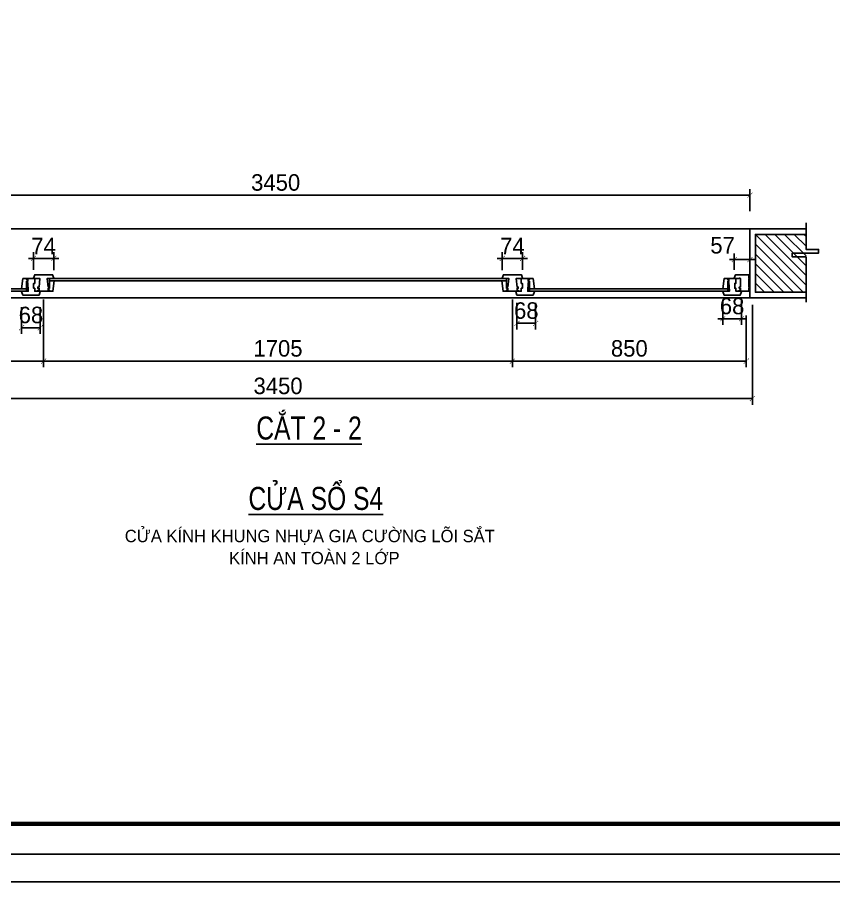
# Model space of a CAD drawing. Header units: millimetres. Extents: x -34806 to 662668, y 63228 to 99452.
# Drawn here: x 606297 to 609266, y 78156 to 81299 of the extents above; entities that cross this region are included whole.
import ezdxf

# ---------------------------------------------------------------- set-up
doc = ezdxf.new("R2010")
doc.units = ezdxf.units.MM
doc.header["$LTSCALE"] = 200
doc.header["$MEASUREMENT"] = 0
doc.header["$PDMODE"] = 3
doc.header["$PDSIZE"] = 50
doc.layers.get('0').update_dxf_attribs({"color": 95, "linetype": 'CONTINUOUS'})
doc.layers.get('DEFPOINTS').update_dxf_attribs({"linetype": 'CONTINUOUS'})
for name, color, linetype in [('8', 1, 'CONTINUOUS'), ('COT', 2, 'CONTINUOUS'), ('DIM', 1, 'CONTINUOUS'), ('KHUNGTEN', 7, 'CONTINUOUS'), ('TEXT', 7, 'CONTINUOUS'), ('TPTA-Concrete', 7, 'CONTINUOUS'), ('wood', 254, 'CONTINUOUS')]:
    doc.layers.add(name, color=color, linetype=linetype)
doc.layers.add('hacth', color=251, linetype='CONTINUOUS', lineweight=13)
doc.layers.add('hatch', color=251, linetype='CONTINUOUS', lineweight=5)
doc.styles.add('@hai text dim', font='VHAVAN.ttf')
doc.styles.add('VNCC-COM', font='VHAVAN.ttf', dxfattribs={"width": 0.8})
doc.styles.add('VNCC-SIM', font='VHAVAN.ttf', dxfattribs={"width": 0.85})
doc.dimstyles.new('DIM10', dxfattribs={"dimscale": 15, "dimtxt": 4, "dimasz": 1.2, "dimexe": 1.5, "dimexo": 2, "dimgap": 1, "dimtad": 1, "dimdec": 0, "dimzin": 0, "dimdsep": 46, "dimtxsty": '@hai text dim', "dimblk": 'ARCHTICK', "dimcen": 0.09, "dimclrd": 8, "dimclre": 8, "dimclrt": 7, "dimadec": 0, "dimazin": 0, "dimtfac": 0.25, "dimtdec": 0, "dimtix": 1, "dimtmove": 1, "dimatfit": 0, "dimldrblk": 'NONE', "dimfxl": 1, "dimtolj": 1, "dimtzin": 0, "dimlwd": -1, "dimlwe": -1, "dimarcsym": 0})

# ---------------------------------------------------------------- blocks, each defined once
blk = doc.blocks.new('_ArchTick')
at = {"layer": 'DIM', "color": 150}
blk.add_lwpolyline([(0.5, 0.5, 0.133, 0, 0), (0, 0, 0, 0.133, 0), (-0.5, -0.5, 0.133, 0.133, 0)], format="xyseb", dxfattribs=at)
blk = doc.blocks.new('*D1081')
at = {"layer": '8', "color": 8}
for p, q in [((605511.7, 80594), (605511.7, 80674.2)), ((608961.7, 80594), (608961.7, 80674.2)), ((605511.7, 80651.7), (608961.7, 80651.7))]:
    blk.add_line(p, q, dxfattribs=at)
at = {"layer": 'DEFPOINTS', "color": 0}
for p in [(608961.7, 80651.7), (605511.7, 80564), (608961.7, 80564)]:
    blk.add_point(p, dxfattribs=at)
at = {"layer": '8', "color": 8, "xscale": 18, "yscale": 18, "zscale": 18, "rotation": 180}
blk.add_blockref('_ArchTick', (605511.7, 80651.7), dxfattribs=at)
at = {"layer": '8', "color": 8, "xscale": 18, "yscale": 18, "zscale": 18}
blk.add_blockref('_ArchTick', (608961.7, 80651.7), dxfattribs=at)
at = {"layer": '8', "color": 7, "insert": (607236.7, 80697.7), "char_height": 60, "attachment_point": 5, "style": '@hai text dim'}
blk.add_mtext('\\A1;3450', dxfattribs=at)
blk = doc.blocks.new('_None')
blk = doc.blocks.new('*D1084')
at = {"layer": '8', "color": 8}
for p, q in [((608970.3, 80252.9), (608970.3, 79889.6)), ((605520.4, 80222.9), (605520.4, 79889.6)), ((605520.4, 79912.1), (608970.3, 79912.1))]:
    blk.add_line(p, q, dxfattribs=at)
at = {"layer": 'DEFPOINTS', "color": 0}
for p in [(608970.3, 80282.9), (605520.4, 80252.9), (608970.3, 79912.1)]:
    blk.add_point(p, dxfattribs=at)
at = {"layer": '8', "color": 8, "xscale": 18, "yscale": 18, "zscale": 18, "rotation": 180}
blk.add_blockref('_ArchTick', (605520.4, 79912.1), dxfattribs=at)
at = {"layer": '8', "color": 8, "xscale": 18, "yscale": 18, "zscale": 18}
blk.add_blockref('_ArchTick', (608970.3, 79912.1), dxfattribs=at)
at = {"layer": '8', "color": 7, "insert": (607245.4, 79958.1), "char_height": 60, "attachment_point": 5, "style": '@hai text dim'}
blk.add_mtext('\\A1;3450', dxfattribs=at)
blk = doc.blocks.new('*D1267')
at = {"layer": '8', "color": 8}
for p, q in [((606355.7, 80380.1), (606355.7, 80444.6)), ((606429.7, 80379.5), (606429.7, 80444.6)), ((606355.7, 80422.1), (606337.7, 80422.1)), ((606355.7, 80422.1), (606429.7, 80422.1)), ((606429.7, 80422.1), (606447.7, 80422.1))]:
    blk.add_line(p, q, dxfattribs=at)
at = {"layer": 'DEFPOINTS', "color": 0}
for p in [(606429.7, 80422.1), (606355.7, 80350.1), (606429.7, 80349.5)]:
    blk.add_point(p, dxfattribs=at)
at = {"layer": '8', "color": 8, "xscale": 18, "yscale": 18, "zscale": 18}
blk.add_blockref('_ArchTick', (606355.7, 80422.1), dxfattribs=at)
at = {"layer": '8', "color": 8, "xscale": 18, "yscale": 18, "zscale": 18, "rotation": 180}
blk.add_blockref('_ArchTick', (606429.7, 80422.1), dxfattribs=at)
at = {"layer": '8', "color": 7, "insert": (606392.7, 80467.1), "char_height": 60, "attachment_point": 5, "style": '@hai text dim'}
blk.add_mtext('\\A1;74', dxfattribs=at)
blk = doc.blocks.new('*D1086')
at = {"layer": '8', "color": 8}
for p, q in [((606312.7, 80244.2), (606312.7, 80147.4)), ((606380.7, 80244.2), (606380.7, 80147.4)), ((606380.7, 80169.9), (606312.7, 80169.9))]:
    blk.add_line(p, q, dxfattribs=at)
at = {"layer": 'DEFPOINTS', "color": 0}
for p in [(606312.7, 80274.2), (606380.7, 80274.2), (606312.7, 80169.9)]:
    blk.add_point(p, dxfattribs=at)
at = {"layer": '8', "color": 8, "xscale": 18, "yscale": 18, "zscale": 18, "rotation": 180}
blk.add_blockref('_ArchTick', (606312.7, 80169.9), dxfattribs=at)
at = {"layer": '8', "color": 8, "xscale": 18, "yscale": 18, "zscale": 18}
blk.add_blockref('_ArchTick', (606380.7, 80169.9), dxfattribs=at)
at = {"layer": '8', "color": 7, "insert": (606346.7, 80215.9), "char_height": 60, "attachment_point": 5, "style": '@hai text dim'}
blk.add_mtext('\\A1;68', dxfattribs=at)
blk = doc.blocks.new('*D1268')
at = {"color": 8}
for p, q in [((608862.7, 80272.1), (608862.7, 80179.9)), ((608930.7, 80271.5), (608930.7, 80179.9)), ((608862.7, 80202.4), (608844.7, 80202.4)), ((608862.7, 80202.4), (608930.7, 80202.4)), ((608930.7, 80202.4), (608948.7, 80202.4))]:
    blk.add_line(p, q, dxfattribs=at)
at = {"layer": 'DEFPOINTS', "color": 0}
for p in [(608862.7, 80302.1), (608930.7, 80301.5), (608930.7, 80202.4)]:
    blk.add_point(p, dxfattribs=at)
at = {"color": 8, "xscale": 18, "yscale": 18, "zscale": 18}
blk.add_blockref('_ArchTick', (608862.7, 80202.4), dxfattribs=at)
at = {"color": 8, "xscale": 18, "yscale": 18, "zscale": 18, "rotation": 180}
blk.add_blockref('_ArchTick', (608930.7, 80202.4), dxfattribs=at)
at = {"color": 7, "insert": (608896.7, 80248.4), "char_height": 60, "attachment_point": 5, "style": '@hai text dim'}
blk.add_mtext('\\A1;68', dxfattribs=at)
blk = doc.blocks.new('*D1269')
at = {"layer": '8', "color": 8}
for p, q in [((608060.7, 80379.5), (608060.7, 80444.4)), ((608134.7, 80380.1), (608134.7, 80444.4)), ((608060.7, 80421.9), (608042.7, 80421.9)), ((608134.7, 80421.9), (608060.7, 80421.9)), ((608134.7, 80421.9), (608152.7, 80421.9))]:
    blk.add_line(p, q, dxfattribs=at)
at = {"layer": 'DEFPOINTS', "color": 0}
for p in [(608060.7, 80421.9), (608060.7, 80349.5), (608134.7, 80350.1)]:
    blk.add_point(p, dxfattribs=at)
at = {"layer": '8', "color": 8, "xscale": 18, "yscale": 18, "zscale": 18}
blk.add_blockref('_ArchTick', (608060.7, 80421.9), dxfattribs=at)
at = {"layer": '8', "color": 8, "xscale": 18, "yscale": 18, "zscale": 18, "rotation": 180}
blk.add_blockref('_ArchTick', (608134.7, 80421.9), dxfattribs=at)
at = {"layer": '8', "color": 7, "insert": (608097.7, 80466.9), "char_height": 60, "attachment_point": 5, "style": '@hai text dim'}
blk.add_mtext('\\A1;74', dxfattribs=at)
blk = doc.blocks.new('*D1087')
at = {"layer": '8', "color": 8}
for p, q in [((608114.3, 80260.2), (608114.3, 80163.4)), ((608182.3, 80260.2), (608182.3, 80163.4)), ((608114.3, 80185.9), (608182.3, 80185.9))]:
    blk.add_line(p, q, dxfattribs=at)
at = {"layer": 'DEFPOINTS', "color": 0}
for p in [(608114.3, 80290.2), (608182.3, 80290.2), (608182.3, 80185.9)]:
    blk.add_point(p, dxfattribs=at)
at = {"layer": '8', "color": 8, "xscale": 18, "yscale": 18, "zscale": 18, "rotation": 180}
blk.add_blockref('_ArchTick', (608114.3, 80185.9), dxfattribs=at)
at = {"layer": '8', "color": 8, "xscale": 18, "yscale": 18, "zscale": 18}
blk.add_blockref('_ArchTick', (608182.3, 80185.9), dxfattribs=at)
at = {"layer": '8', "color": 7, "insert": (608148.3, 80231.9), "char_height": 60, "attachment_point": 5, "style": '@hai text dim'}
blk.add_mtext('\\A1;68', dxfattribs=at)
blk = doc.blocks.new('*D1088')
at = {"color": 8}
for p, q in [((608904.7, 80380.1), (608904.7, 80440.1)), ((608961.7, 80392.8), (608961.7, 80440.1)), ((608904.7, 80417.6), (608886.7, 80417.6)), ((608961.7, 80417.6), (608904.7, 80417.6)), ((608961.7, 80417.6), (608979.7, 80417.6))]:
    blk.add_line(p, q, dxfattribs=at)
at = {"layer": 'DEFPOINTS', "color": 0}
for p in [(608904.7, 80417.6), (608904.7, 80350.1), (608961.7, 80362.8)]:
    blk.add_point(p, dxfattribs=at)
at = {"color": 8, "xscale": 18, "yscale": 18, "zscale": 18}
blk.add_blockref('_ArchTick', (608904.7, 80417.6), dxfattribs=at)
at = {"color": 8, "xscale": 18, "yscale": 18, "zscale": 18, "rotation": 180}
blk.add_blockref('_ArchTick', (608961.7, 80417.6), dxfattribs=at)
at = {"color": 7, "insert": (608862.2, 80469.3), "char_height": 60, "attachment_point": 5, "style": '@hai text dim'}
blk.add_mtext('\\A1;57', dxfattribs=at)
blk = doc.blocks.new('*D1089')
at = {"layer": '8', "color": 8}
for p, q in [((606392.7, 80272.8), (606392.7, 80025.9)), ((605542.7, 80214.8), (605542.7, 80025.9)), ((605542.7, 80048.4), (606392.7, 80048.4))]:
    blk.add_line(p, q, dxfattribs=at)
at = {"layer": 'DEFPOINTS', "color": 0}
for p in [(606392.7, 80302.8), (605542.7, 80244.8), (606392.7, 80048.4)]:
    blk.add_point(p, dxfattribs=at)
at = {"layer": '8', "color": 8, "xscale": 18, "yscale": 18, "zscale": 18, "rotation": 180}
blk.add_blockref('_ArchTick', (605542.7, 80048.4), dxfattribs=at)
at = {"layer": '8', "color": 8, "xscale": 18, "yscale": 18, "zscale": 18}
blk.add_blockref('_ArchTick', (606392.7, 80048.4), dxfattribs=at)
at = {"layer": '8', "color": 7, "insert": (605967.7, 80094.4), "char_height": 60, "attachment_point": 5, "style": '@hai text dim'}
blk.add_mtext('\\A1;850', dxfattribs=at)
blk = doc.blocks.new('*D1090')
at = {"layer": '8', "color": 8}
for p, q in [((608097.7, 80272.8), (608097.7, 80025.9)), ((608948, 80214.8), (608948, 80025.9)), ((608948, 80048.4), (608097.7, 80048.4))]:
    blk.add_line(p, q, dxfattribs=at)
at = {"layer": 'DEFPOINTS', "color": 0}
for p in [(608097.7, 80302.8), (608948, 80244.8), (608097.7, 80048.4)]:
    blk.add_point(p, dxfattribs=at)
at = {"layer": '8', "color": 8, "xscale": 18, "yscale": 18, "zscale": 18, "rotation": 180}
blk.add_blockref('_ArchTick', (608097.7, 80048.4), dxfattribs=at)
at = {"layer": '8', "color": 8, "xscale": 18, "yscale": 18, "zscale": 18}
blk.add_blockref('_ArchTick', (608948, 80048.4), dxfattribs=at)
at = {"layer": '8', "color": 7, "insert": (608522.9, 80094.4), "char_height": 60, "attachment_point": 5, "style": '@hai text dim'}
blk.add_mtext('\\A1;850', dxfattribs=at)
blk = doc.blocks.new('*D1091')
at = {"layer": '8', "color": 8}
for p, q in [((606392.7, 80272.8), (606392.7, 80025.9)), ((608097.7, 80242.8), (608097.7, 80025.9)), ((608097.7, 80048.4), (606392.7, 80048.4))]:
    blk.add_line(p, q, dxfattribs=at)
at = {"layer": 'DEFPOINTS', "color": 0}
for p in [(606392.7, 80302.8), (608097.7, 80272.8), (606392.7, 80048.4)]:
    blk.add_point(p, dxfattribs=at)
at = {"layer": '8', "color": 8, "xscale": 18, "yscale": 18, "zscale": 18, "rotation": 180}
blk.add_blockref('_ArchTick', (606392.7, 80048.4), dxfattribs=at)
at = {"layer": '8', "color": 8, "xscale": 18, "yscale": 18, "zscale": 18}
blk.add_blockref('_ArchTick', (608097.7, 80048.4), dxfattribs=at)
at = {"layer": '8', "color": 7, "insert": (607245.2, 80094.4), "char_height": 60, "attachment_point": 5, "style": '@hai text dim'}
blk.add_mtext('\\A1;1705', dxfattribs=at)
blk = doc.blocks.new('khung')
at = {"layer": 'DEFPOINTS', "color": 8}
blk.add_lwpolyline([(0, 0), (31503, 0), (31503, 22275), (0, 22275)], close=True, dxfattribs=at)
at = {"layer": 'KHUNGTEN', "color": 4, "const_width": 54.3}
blk.add_lwpolyline([(848, 388), (31117, 388), (31117, 21887), (848, 21887)], close=True, dxfattribs=at)

msp = doc.modelspace()

# ---------------------------------------------------------------- hatches: boundary and pattern name
at = {"layer": 'hatch', "ltscale": 0.5}
h = msp.add_hatch(dxfattribs=at)
h.set_pattern_fill('ANSI31', color=256, scale=200, angle=90, style=0)
h.set_pattern_definition([(315, (612125.54, 85637.777), (17.67767, 17.67767), [])])
h.paths.add_polyline_path([(608981.7, 80299.1), (609165.5, 80299.1), (609165.5, 80387.6), (609147.6, 80387.6), (609179.9, 80399.9), (609165.5, 80411.8), (609165.5, 80509.1), (608981.7, 80509.1)])

# ---------------------------------------------------------------- linework, layer by layer
msp.add_lwpolyline([(611819, 78155.5), (602650.3, 78155.5), (602650.3, 84697.1), (611819, 84697.1)], close=True)
at = {"layer": '8'}
msp.add_lwpolyline([(609165.5, 80262.3), (609165.5, 80427.1), (609115.7, 80427.1), (609115.7, 80441.3), (609211.1, 80441.3), (609211.1, 80454.8), (609165.5, 80454.8), (609165.5, 80551.1)], dxfattribs=at)
at = {"layer": 'COT'}
msp.add_lwpolyline([(609165.5, 80299.1), (608981.7, 80299.1), (608981.7, 80509.1), (609165.5, 80509.1)], dxfattribs=at)
at = {"layer": 'TPTA-Concrete', "ltscale": 0.5}
for p, q in [((606414.6, 80340.8), (606414.6, 80348.8)), ((608075.8, 80340.8), (608075.8, 80348.8)), ((606330.7, 80302.8), (606330.7, 80310.8)), ((608159.7, 80302.8), (608159.7, 80310.8)), ((608159.7, 80302.8), (608159.7, 80310.8))]:
    msp.add_line(p, q, dxfattribs=at)
at = {"layer": 'TPTA-Concrete'}
for points in [[(606312.7, 80302.8), (606312.7, 80301.5), (606317.3, 80288.8), (606376.2, 80288.8), (606380.7, 80301.5), (606380.7, 80302.8), (606360.7, 80302.8), (606360.7, 80313.5), (606356.5, 80313.5), (606356.5, 80331.1), (606360.7, 80331.1), (606360.7, 80348.8), (606330.7, 80348.8), (606330.7, 80345.2), (606335, 80345.2), (606335, 80338.1), (606330.7, 80338.1), (606330.7, 80334.2), (606335, 80334.2), (606336.9, 80302.8), (606312.7, 80302.8)], [(606330.7, 80310.8), (606312.7, 80310.8), (606317.7, 80348.8), (606330.7, 80348.8), (606330.7, 80344.8), (606333.3, 80344.8), (606333.3, 80338.8), (606330.7, 80338.8), (606330.7, 80310.8)], [(606371.7, 80306.4), (606371.7, 80302.8), (606413.7, 80302.8), (606413.7, 80306.4), (606409.5, 80306.4), (606409.5, 80313.5), (606413.7, 80313.5), (606413.7, 80317.4), (606409.5, 80317.4), (606405.5, 80348.8), (606429.7, 80348.8), (606429.7, 80350.1), (606425.2, 80362.8), (606360.3, 80362.8), (606355.7, 80350.1), (606355.7, 80348.8), (606379.2, 80348.8), (606376, 80317.4), (606371.7, 80317.4), (606371.7, 80313.5), (606376, 80313.5), (606376, 80306.4), (606371.7, 80306.4)], [(606413.7, 80340.8), (606431.7, 80340.8), (606426.7, 80302.8), (606413.7, 80302.8), (606413.7, 80306.8), (606411.2, 80306.8), (606411.2, 80312.8), (606413.7, 80312.8), (606413.7, 80340.8)], [(608076.7, 80340.8), (608058.7, 80340.8), (608063.7, 80302.8), (608076.7, 80302.8), (608076.7, 80306.8), (608079.3, 80306.8), (608079.3, 80312.8), (608076.7, 80312.8), (608076.7, 80340.8)], [(608118.7, 80306.4), (608118.7, 80302.8), (608076.7, 80302.8), (608076.7, 80306.4), (608081, 80306.4), (608081, 80313.5), (608076.7, 80313.5), (608076.7, 80317.4), (608081, 80317.4), (608085, 80348.8), (608060.7, 80348.8), (608060.7, 80350.1), (608065.3, 80362.8), (608130.2, 80362.8), (608134.7, 80350.1), (608134.7, 80348.8), (608111.3, 80348.8), (608114.5, 80317.4), (608118.7, 80317.4), (608118.7, 80313.5), (608114.5, 80313.5), (608114.5, 80306.4), (608118.7, 80306.4)], [(608177.7, 80302.8), (608177.7, 80301.5), (608173.2, 80288.8), (608114.3, 80288.8), (608109.7, 80301.5), (608109.7, 80302.8), (608129.7, 80302.8), (608129.7, 80313.5), (608134, 80313.5), (608134, 80331.1), (608129.7, 80331.1), (608129.7, 80348.8), (608159.7, 80348.8), (608159.7, 80345.2), (608155.5, 80345.2), (608155.5, 80338.1), (608159.7, 80338.1), (608159.7, 80334.2), (608155.5, 80334.2), (608153.6, 80302.8), (608177.7, 80302.8)], [(608177.7, 80302.8), (608177.7, 80301.5), (608173.2, 80288.8), (608114.3, 80288.8), (608109.7, 80301.5), (608109.7, 80302.8), (608129.7, 80302.8), (608129.7, 80313.5), (608134, 80313.5), (608134, 80331.1), (608129.7, 80331.1), (608129.7, 80348.8), (608159.7, 80348.8), (608159.7, 80345.2), (608155.5, 80345.2), (608155.5, 80338.1), (608159.7, 80338.1), (608159.7, 80334.2), (608155.5, 80334.2), (608153.6, 80302.8), (608177.7, 80302.8)], [(608159.7, 80310.8), (608177.7, 80310.8), (608172.7, 80348.8), (608159.7, 80348.8), (608159.7, 80344.8), (608157.2, 80344.8), (608157.2, 80338.8), (608159.7, 80338.8), (608159.7, 80310.8)], [(608159.7, 80310.8), (608177.7, 80310.8), (608172.7, 80348.8), (608159.7, 80348.8), (608159.7, 80344.8), (608157.2, 80344.8), (608157.2, 80338.8), (608159.7, 80338.8), (608159.7, 80310.8)], [(608880.7, 80310.8), (608862.7, 80310.8), (608867.7, 80348.8), (608880.7, 80348.8), (608880.7, 80344.8), (608883.3, 80344.8), (608883.3, 80338.8), (608880.7, 80338.8), (608880.7, 80310.8)], [(608862.7, 80302.8), (608862.7, 80301.5), (608867.3, 80288.8), (608926.2, 80288.8), (608930.7, 80301.5), (608930.7, 80302.8), (608910.7, 80302.8), (608910.7, 80313.5), (608906.5, 80313.5), (608906.5, 80331.1), (608910.7, 80331.1), (608910.7, 80348.8), (608880.7, 80348.8), (608880.7, 80345.2), (608885, 80345.2), (608885, 80338.1), (608880.7, 80338.1), (608880.7, 80334.2), (608885, 80334.2), (608886.9, 80302.8), (608862.7, 80302.8)]]:
    msp.add_lwpolyline(points, dxfattribs=at)
msp.add_lwpolyline([(608922.7, 80302.8), (608961.7, 80302.8), (608961.7, 80306.4), (608957.5, 80306.4), (608957.5, 80313.5), (608961.7, 80313.5), (608961.7, 80317.4), (608957.5, 80317.4), (608957.5, 80348.2), (608961.7, 80348.2), (608961.7, 80352.1), (608957.5, 80352.1), (608957.5, 80359.2), (608961.7, 80359.2), (608961.7, 80362.8), (608909.3, 80362.8), (608904.7, 80350.1), (608904.7, 80348.8), (608921.3, 80348.8, -0.420946), (608927, 80349.4), (608927, 80317.4), (608922.7, 80317.4), (608922.7, 80313.5), (608927, 80313.5), (608927, 80306.4), (608922.7, 80306.4), (608922.7, 80302.8)], format="xyb", dxfattribs=at)
at = {"layer": 'TPTA-Concrete', "ltscale": 0.5}
for points in [[(606413.7, 80302.8), (606360.7, 80302.8)], [(608076.7, 80302.8), (608129.7, 80302.8)]]:
    msp.add_lwpolyline(points, dxfattribs=at)
at = {"layer": 'wood', "ltscale": 0.5}
for points in [[(608961.7, 80529.1), (605491.7, 80529.1), (608961.7, 80529.1)], [(609165.5, 80279.1), (608961.7, 80279.1), (608961.7, 80529.1), (609165.5, 80529.1)], [(608075.8, 80348.8), (606414.6, 80348.8), (606414.6, 80340.8), (608075.8, 80340.8)], [(606330.7, 80302.8), (605592.7, 80302.8), (605592.7, 80310.8), (606330.7, 80310.8)], [(608159.7, 80310.8), (608880.7, 80310.8), (608880.7, 80302.8), (608159.7, 80302.8)], [(608961.7, 80279.1), (605491.7, 80279.1), (608961.7, 80279.1)]]:
    msp.add_lwpolyline(points, dxfattribs=at)

# ---------------------------------------------------------------- block references
at = {"layer": 'hacth', "xscale": 0.2846925092453603, "yscale": 0.2846925238118274, "zscale": 0.2846925253884692}
msp.add_blockref('khung', (602780.3, 78255.5), dxfattribs=at)

# ---------------------------------------------------------------- texts
at = {"layer": 'TEXT', "style": 'VNCC-COM', "width": 0.8}
for s, p in [('%%UC¾t 2 - 2', (607166.2, 79763.3)), ('%%Ucöa Sæ S4', (607137.7, 79507.3))]:
    msp.add_text(s, height=83.807, dxfattribs=at).set_placement(p)
at = {"layer": 'TEXT', "style": 'VNCC-SIM'}
for s, p in [('cöa kÝnh khung nhùa gia c\xadêng lâi s¾t', (606687.9, 79390.1)), ('kÝnh an toµn 2 líp', (607067.4, 79309.9))]:
    msp.add_text(s, height=45, dxfattribs=at).set_placement(p)

# ---------------------------------------------------------------- dimensions: what is measured, and where the dimension line sits
dim = msp.add_linear_dim(base=(608904.7, 80417.6), p1=(608961.7, 80362.8), p2=(608904.7, 80350.1), angle=180, dimstyle='DIM10')
dim.commit()
dim.dimension.update_dxf_attribs({"geometry": '*D1088', "text_midpoint": (608862.2, 80423.7), "dimtype": 128})
dim = msp.add_linear_dim(base=(608930.7, 80202.4), p1=(608862.7, 80302.1), p2=(608930.7, 80301.5), dimstyle='DIM10')
dim.commit()
dim.dimension.update_dxf_attribs({"geometry": '*D1268', "text_midpoint": (608896.7, 80248.4)})
at = {"layer": '8'}
for base, p1, p2, picture, middle in [((608961.7, 80651.7), (605511.7, 80564), (608961.7, 80564), '*D1081', (607236.7, 80697.7)), ((606429.7, 80422.1), (606355.7, 80350.1), (606429.7, 80349.5), '*D1267', (606392.7, 80467.1)), ((608970.3, 79912.1), (605520.4, 80252.9), (608970.3, 80282.9), '*D1084', (607245.4, 79958.1)), ((606392.7, 80048.4), (605542.7, 80244.8), (606392.7, 80302.8), '*D1089', (605967.7, 80094.4))]:
    dim = msp.add_linear_dim(base=base, p1=p1, p2=p2, dimstyle='DIM10', dxfattribs=at)
    dim.commit()
    dim.dimension.update_dxf_attribs({"geometry": picture, "text_midpoint": middle})
for base, p1, p2, picture, middle in [((608060.7, 80421.9), (608134.7, 80350.1), (608060.7, 80349.5), '*D1269', (608097.7, 80466.9)), ((606392.7, 80048.4), (608097.7, 80272.8), (606392.7, 80302.8), '*D1091', (607245.2, 80094.4)), ((608097.7, 80048.4), (608948, 80244.8), (608097.7, 80302.8), '*D1090', (608522.9, 80094.4))]:
    dim = msp.add_linear_dim(base=base, p1=p1, p2=p2, angle=180, dimstyle='DIM10', dxfattribs=at)
    dim.commit()
    dim.dimension.update_dxf_attribs({"geometry": picture, "text_midpoint": middle})
dim = msp.add_linear_dim(base=(608182.3, 80185.9), p1=(608114.3, 80290.2), p2=(608182.3, 80290.2), dimstyle='DIM10', dxfattribs=at)
dim.commit()
dim.dimension.update_dxf_attribs({"geometry": '*D1087', "text_midpoint": (608148.3, 80185.9), "dimtype": 128})
dim = msp.add_linear_dim(base=(606312.7, 80169.9), p1=(606380.7, 80274.2), p2=(606312.7, 80274.2), angle=180, dimstyle='DIM10', dxfattribs=at)
dim.commit()
dim.dimension.update_dxf_attribs({"geometry": '*D1086', "text_midpoint": (606346.7, 80169.9), "dimtype": 128})

doc.saveas('drawing.dxf')
